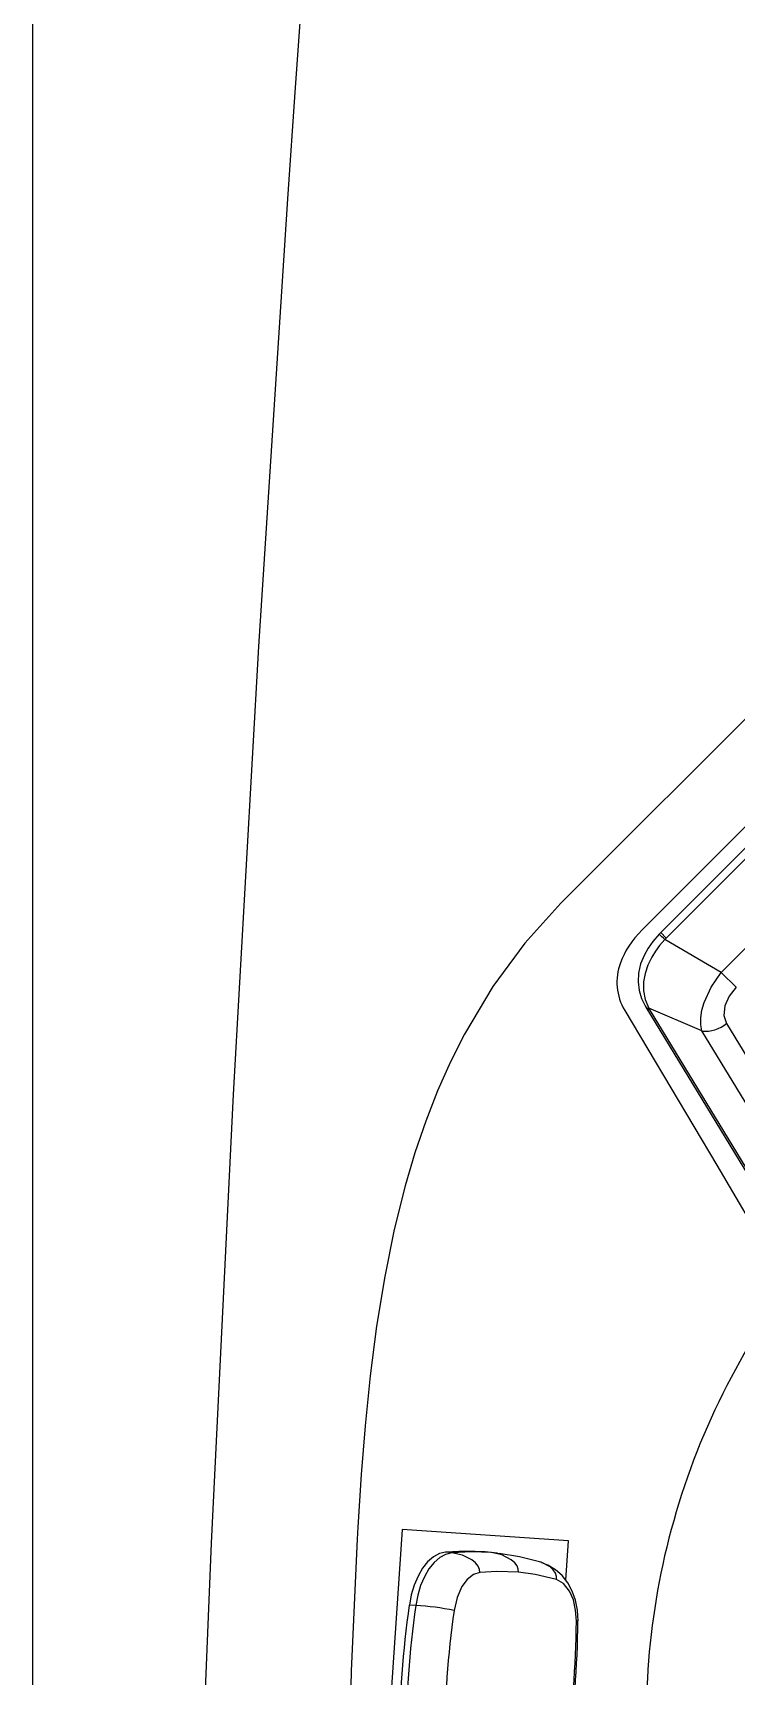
# Model space of a CAD drawing. Extents: x 527 to 611, y 788 to 934.
# Drawn here: x 526.9 to 533.54, y 869.09 to 884.62 of the extents above; entities that cross this region are included whole.
import ezdxf

# ---------------------------------------------------------------- set-up
doc = ezdxf.new("R2010")
doc.units = 0
doc.header["$MEASUREMENT"] = 0
for name, color, linetype in [('1', 4, 'Continuous'), ('BDIM_GREEN', 3, 'Continuous'), ('BDIM_YELLOW', 2, 'Continuous')]:
    doc.layers.add(name, color=color, linetype=linetype)

# ---------------------------------------------------------------- blocks, each defined once
blk = doc.blocks.new('2018 FLAIR')
at = {"layer": '1', "linetype": 'Continuous', "lineweight": 25}
for p, q in [((0, 2.898), (0, 81.522)), ((11.385, 79.427), (4.993, 73.035)), ((11.636, 78.658), (5.762, 72.784)), ((5.597, 72.021), (6.466, 70.56)), ((6.466, 70.56), (6.976, 69.696)), ((3.073, 67.14), (3.067, 67.025)), ((3.492, 67.116), (3.305, 64.373)), ((5.065, 67.009), (3.492, 67.116)), ((3.067, 67.025), (3.01, 65.781)), ((5.039, 66.639), (5.065, 67.009)), ((3.009, 65.744), (2.952, 64.396)), ((3.01, 65.781), (3.009, 65.744))]:
    blk.add_line(p, q, dxfattribs=at)
at = {"layer": '1', "linetype": 'Continuous', "lineweight": 25, "flags": 128}
for points in [[(2.538, 81.536), (2.482, 80.745), (2.409, 79.692)], [(2.409, 79.692), (2.135, 75.46), (1.894, 71.226), (1.687, 66.989), (1.514, 62.751), (1.374, 58.512), (1.266, 54.271), (1.191, 50.031), (1.148, 45.789), (1.138, 41.547), (1.159, 37.306), (1.232, 31.874), (1.358, 26.443), (1.538, 21.014), (1.71, 16.94), (1.912, 12.867), (2.145, 8.796), (2.409, 4.727)], [(4.993, 73.035), (4.653, 72.659), (4.349, 72.247), (4.081, 71.798), (3.949, 71.537), (3.827, 71.263), (3.715, 70.977), (3.613, 70.677), (3.52, 70.365), (3.417, 69.951), (3.327, 69.509), (3.25, 69.039), (3.189, 68.57), (3.141, 68.097), (3.104, 67.635), (3.073, 67.14)]]:
    blk.add_lwpolyline(points, dxfattribs=at)
at = {"layer": '1', "linetype": 'Continuous', "lineweight": 25}
for centre, radius, start, end in [((6.046, 72.289), 0.523, 159.5116, 210.7797), ((12.699, 65.329), 6.898, 143.5388, 166.4128), ((12.696, 65.329), 6.896, 166.4051, 177.5426)]:
    blk.add_arc(centre, radius, start, end, dxfattribs=at)
blk.add_ellipse((6.97, 72.436), major_axis=(-1.44, -0.221), ratio=0.581848, start_param=5.612671, end_param=5.984078, dxfattribs=at)
at = {"layer": 'BDIM_GREEN', "linetype": 'Continuous', "lineweight": 25}
for p, q in [((11.662, 78.483), (5.937, 72.758)), ((11.714, 78.432), (5.988, 72.706)), ((6.509, 72.382), (12.038, 77.911)), ((5.937, 72.757), (5.922, 72.742)), ((5.937, 72.757), (5.937, 72.758)), ((6.509, 72.382), (5.975, 72.692)), ((6.65, 72.242), (6.509, 72.382)), ((5.789, 72.064), (5.795, 72.054)), ((5.795, 72.054), (7.127, 69.865)), ((6.327, 71.828), (5.824, 72.043)), ((5.824, 72.043), (5.829, 72.033)), ((5.829, 72.033), (7.161, 69.844)), ((7.549, 69.819), (6.327, 71.828)), ((6.559, 71.898), (7.78, 69.889)), ((3.961, 66.896), (3.902, 66.903)), ((3.905, 66.903), (3.902, 66.903)), ((4.336, 66.898), (4.276, 66.906)), ((4.392, 66.893), (4.332, 66.9)), ((4.409, 66.888), (4.392, 66.891)), ((4.8, 66.808), (4.79, 66.812)), ((3.621, 66.397), (3.56, 66.402))]:
    blk.add_line(p, q, dxfattribs=at)
at = {"layer": 'BDIM_GREEN', "linetype": 'Continuous', "lineweight": 25, "flags": 128}
for points in [[(5.922, 72.742), (5.863, 72.673), (5.817, 72.61), (5.783, 72.549), (5.747, 72.461), (5.727, 72.375), (5.722, 72.291), (5.732, 72.21), (5.755, 72.134), (5.789, 72.064)], [(5.975, 72.692), (5.926, 72.635), (5.887, 72.581), (5.854, 72.527), (5.816, 72.449), (5.79, 72.371), (5.775, 72.291), (5.774, 72.208), (5.789, 72.125), (5.824, 72.043)], [(5.922, 72.742), (5.93, 72.751), (5.937, 72.757)], [(5.988, 72.706), (5.981, 72.698), (5.975, 72.692)], [(6.327, 71.828), (6.315, 71.886), (6.315, 71.953), (6.327, 72.023), (6.347, 72.096), (6.413, 72.242), (6.509, 72.382)], [(6.65, 72.242), (6.584, 72.157), (6.543, 72.065), (6.534, 71.974), (6.559, 71.898)], [(3.902, 66.903), (3.844, 66.889), (3.787, 66.857), (3.733, 66.811), (3.684, 66.75), (3.642, 66.677), (3.606, 66.592), (3.578, 66.5), (3.56, 66.402)], [(3.961, 66.896), (3.903, 66.881), (3.847, 66.851), (3.794, 66.805), (3.745, 66.744), (3.702, 66.67), (3.667, 66.587), (3.639, 66.495), (3.621, 66.397)], [(4.276, 66.906), (4.091, 66.913), (3.905, 66.903)], [(4.336, 66.898), (4.149, 66.906), (3.961, 66.896)], [(4.228, 66.71), (4.224, 66.739), (4.21, 66.77), (4.186, 66.801), (4.152, 66.829), (4.062, 66.873), (3.961, 66.896)], [(4.592, 66.712), (4.59, 66.742), (4.578, 66.773), (4.556, 66.803), (4.524, 66.831), (4.436, 66.876), (4.336, 66.898)], [(4.79, 66.812), (4.6, 66.859), (4.408, 66.891)], [(5.155, 66.253), (5.149, 66.353), (5.131, 66.448), (5.101, 66.535), (5.059, 66.614), (5.005, 66.681), (4.942, 66.737), (4.87, 66.781), (4.812, 66.803)], [(4.228, 66.71), (4.166, 66.69), (4.108, 66.645), (4.057, 66.577), (4.011, 66.473), (3.983, 66.352)], [(4.592, 66.712), (4.388, 66.72), (4.228, 66.71)], [(4.952, 66.645), (4.751, 66.691), (4.592, 66.712)], [(5.139, 66.249), (5.132, 66.354), (5.111, 66.452), (5.075, 66.535), (5.019, 66.606), (4.952, 66.645)]]:
    blk.add_lwpolyline(points, dxfattribs=at)
at = {"layer": 'BDIM_GREEN', "linetype": 'Continuous', "lineweight": 25}
for centre, radius, start, end in [((0.451, 66.977), 7.948, 45.9728, 46.4965), ((6.359, 72.14), 0.314, 264.1278, 309.4888), ((13.823, 64.975), 10.363, 172.0826, 179.3051), ((13.88, 64.971), 10.358, 172.0829, 179.3048), ((3.506, 64.006), 2.394, 78.5033, 87.2571), ((13.952, 64.966), 10.065, 172.0828, 179.3049), ((-4.925, 66.371), 10.065, 352.0828, 359.3049), ((-5.003, 66.376), 10.158, 352.0831, 359.3045)]:
    blk.add_arc(centre, radius, start, end, dxfattribs=at)
at = {"layer": 'BDIM_YELLOW', "linetype": 'Continuous', "lineweight": 25}
for p, q in [((5.988, 72.706), (5.937, 72.757)), ((4.392, 66.891), (4.336, 66.898))]:
    blk.add_line(p, q, dxfattribs=at)
at = {"layer": 'BDIM_YELLOW', "linetype": 'Continuous', "lineweight": 25, "flags": 128}
for points in [[(4.952, 66.645), (4.951, 66.674), (4.941, 66.705), (4.921, 66.735), (4.89, 66.763), (4.805, 66.807), (4.79, 66.81)], [(5.154, 66.253), (5.151, 66.251), (5.139, 66.249)]]:
    blk.add_lwpolyline(points, dxfattribs=at)
at = {"layer": 'BDIM_YELLOW', "linetype": 'Continuous', "lineweight": 25}
for centre, radius, start, end in [((5.824, 72.081), 0.0387, 205.9856, 269.098), ((5.829, 72.071), 0.038, 206.3141, 269.636)]:
    blk.add_arc(centre, radius, start, end, dxfattribs=at)

msp = doc.modelspace()

# ---------------------------------------------------------------- block references
at = {"layer": '1'}
msp.add_blockref('2018 FLAIR', (526.895, 803.362), dxfattribs=at)

doc.saveas('drawing.dxf')
